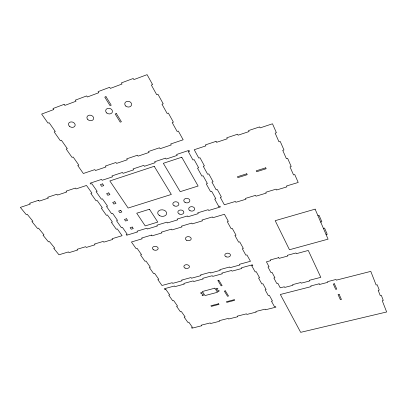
<?xml version="1.0" encoding="UTF-8"?>
<svg xmlns="http://www.w3.org/2000/svg" width="407" height="407" viewBox="0 0 407 407"><rect width="100%" height="100%" fill="white"/><g stroke="black" fill="none" stroke-linecap="round" stroke-linejoin="round"><path stroke-width="0.61" d="M188.37 151.714L189.54 151.323L189.006 150.356L176.638 154.462L177.172 155.403L166.148 159.056L165.603 158.13L154.635 161.772L155.189 162.693L144.388 166.275L143.824 165.364L133.074 168.93L133.649 169.836L123.056 173.346L122.476 172.451L111.94 175.951L112.53 176.836L102.152 180.276L101.547 179.401L90.145 183.186L90.766 184.071L91.84 183.715L97.171 191.326L96.103 191.677L101.363 199.165L102.416 198.825L107.545 206.145L106.497 206.476L111.559 213.69L112.602 213.36L117.537 220.411L116.504 220.731L121.378 227.681L122.405 227.365L127.177 234.173L126.145 234.468L126.689 235.241L137.52 231.97L136.996 231.207L146.871 228.22L147.39 228.993L157.387 225.977L156.878 225.193L166.936 222.156L167.435 222.944L177.62 219.866L177.126 219.073L187.378 215.975L187.861 216.778L198.24 213.644L197.761 212.836L208.206 209.676L208.674 210.49L220.365 206.965L219.897 206.125L218.788 206.461M317.933 215.674L319.083 215.344L321.845 221.764L320.701 222.09M323.423 228.393L324.557 228.078L327.228 234.284L326.099 234.595M165.7 289.168L164.738 289.433L164.27 288.767L174.496 285.984L174.944 286.645L184.239 284.122L183.796 283.455L193.218 280.896L193.651 281.563L203.108 278.999L202.681 278.322L212.266 275.717L212.688 276.399L222.308 273.784L221.891 273.097L231.644 270.446L232.051 271.138L241.844 268.478L241.443 267.781L252.411 264.799L252.808 265.517L251.77 265.802M165.69 289.158L169.704 294.892L168.752 295.146L172.716 300.793L173.662 300.539L177.538 306.074L176.592 306.323L180.428 311.782L181.364 311.538L185.114 316.895L184.183 317.134L187.897 322.42L188.823 322.186L192.46 327.381L191.534 327.599L191.946 328.195L201.704 325.753L201.302 325.162L210.18 322.939L210.577 323.529L219.556 321.281L219.17 320.685L228.19 318.422L228.571 319.022L237.698 316.738L237.327 316.132L246.494 313.833L246.866 314.438L256.14 312.118L255.784 311.503L265.105 309.167L265.461 309.783L275.88 307.173L275.529 306.537L274.542 306.786L271.454 301.236L272.451 300.982L269.312 295.309L268.305 295.563L265.115 289.825L266.127 289.56L262.876 283.694L261.859 283.959L258.557 278.022L259.585 277.747L256.217 271.673L255.184 271.947L251.76 265.786M188.36 151.694L192.969 159.992L194.134 159.61L198.652 167.77L197.497 168.142L201.913 176.094L203.062 175.727L207.402 183.567L206.268 183.923L210.516 191.57L211.645 191.224L215.817 198.758L214.698 199.104L218.793 206.476M64.133 104.355L53.027 108.511L53.739 109.554L41.646 114.077L47.99 123.118L49.125 122.7L55.301 131.522L54.182 131.929L60.267 140.598L61.381 140.201L67.308 148.667L66.204 149.059L72.044 157.382L73.143 157L78.836 165.13L77.747 165.501L83.359 173.499L94.841 169.617L95.462 170.518L105.978 166.972L105.372 166.061L115.959 162.485L116.56 163.4L127.294 159.783L126.704 158.857L137.51 155.204L138.09 156.14L149.043 152.447L148.474 151.501L159.503 147.777L160.063 148.728L171.245 144.958L170.691 143.997L183.165 139.784L178.322 131.049L177.126 131.456L172.197 122.583L173.402 122.166L168.356 113.054L167.14 113.482L161.996 104.223L163.222 103.785L157.957 94.271L156.715 94.724L151.343 85.053L152.594 84.595L147.09 74.659L133.872 79.599L133.231 78.48L121.372 82.921L122.024 84.025L110.353 88.39L109.692 87.291L98.092 91.636L98.764 92.725L87.347 96.993L86.666 95.915L75.315 100.168L76.007 101.231L64.835 105.408L64.133 104.355M105.993 96.683L104.787 97.131L110.032 105.637L111.228 105.199L105.993 96.683M116.361 113.553L115.176 113.98L120.218 122.161L121.398 121.744L116.361 113.553M38.619 200.285L29.604 203.281L30.26 204.105L20.35 207.392L26.19 214.55L27.183 214.224L32.881 221.235L31.894 221.55L37.52 228.454L38.502 228.139L43.997 234.895L43.02 235.2L48.443 241.855L49.415 241.555L54.711 248.067L53.749 248.362L58.984 254.782L68.457 251.918L69.032 252.64L77.63 250.04L77.06 249.313L85.704 246.703L86.269 247.436L95.009 244.795L94.449 244.058L103.236 241.402L103.79 242.145L112.678 239.464L112.134 238.711L122.105 235.699L117.292 228.902L116.27 229.217L111.381 222.334L112.408 222.013L107.412 214.962L106.375 215.288L101.302 208.145L102.345 207.809L97.156 200.488L96.108 200.829L90.832 193.406L91.896 193.06L86.503 185.455L76.038 188.924L75.417 188.07L66.071 191.173L66.702 192.023L57.489 195.075L56.853 194.231L47.675 197.278L48.321 198.117L39.27 201.119L38.619 200.285M216.061 141.361L205.413 144.897L205.922 145.859L194.225 149.735L198.799 158.094L199.969 157.713L204.426 165.873L203.261 166.249L207.656 174.277L208.806 173.911L213.085 181.751L211.94 182.112L216.163 189.83L217.297 189.479L221.413 197.019L220.289 197.364L224.349 204.787L235.409 201.445L235.851 202.279L245.899 199.247L245.467 198.402L255.565 195.35L255.993 196.199L266.219 193.111L265.807 192.257L276.094 189.143L276.501 190.008L286.915 186.864L286.518 185.994L298.209 182.458L294.744 174.562L293.544 174.934L290.018 166.921L291.229 166.544L287.627 158.328L286.406 158.71L282.733 150.371L283.969 149.974L280.214 141.417L278.973 141.819L275.147 133.125L276.399 132.713L272.487 123.789L260.073 127.905L259.615 126.898L248.545 130.576L249.013 131.573L238.105 135.19L237.627 134.198L226.77 137.805L227.259 138.787L216.565 142.333L216.061 141.361M154.228 166.305L109.844 180.952L128.129 208.038L171.337 194.449L154.228 166.305M181.766 157.219L163.329 163.304L180.189 191.666L198.112 186.03L181.766 157.219M102.564 183.893L100.412 184.6L101.602 186.335L103.754 185.628L102.564 183.893M108.761 192.913L106.629 193.61L107.794 195.299L109.926 194.612L108.761 192.913M114.82 201.735L112.703 202.411L113.843 204.065L115.959 203.393L114.82 201.735M120.747 210.358L118.646 211.019L119.76 212.637L121.856 211.981L120.747 210.358M246.779 173.789L237.423 176.735L237.881 177.625L247.227 174.684L246.779 173.789M265.735 167.821L256.217 170.818L256.659 171.723L266.163 168.732L265.735 167.821M149.471 209.249L136.721 213.212L145.207 225.9L157.789 222.08L149.471 209.249M126.536 218.793L124.456 219.439L125.544 221.021L127.625 220.375L126.536 218.793M132.204 227.04L130.138 227.671L131.207 229.217L133.267 228.592L132.204 227.04M151.506 235.098L141.661 238.039L142.175 238.792L131.436 241.992L136.045 248.555L137.047 248.255L141.544 254.68L140.547 254.97L144.989 261.299L145.986 261.014L150.325 267.216L149.338 267.496L153.627 273.606L154.609 273.331L158.801 279.319L157.83 279.589L161.976 285.495L172.217 282.692L172.675 283.358L182.041 280.794L181.593 280.128L191.01 277.549L191.453 278.225L200.982 275.62L200.549 274.939L210.134 272.314L210.556 273L220.258 270.35L219.836 269.658L229.589 266.992L230.001 267.689L239.871 264.988L239.469 264.285L250.463 261.279L246.932 254.909L245.879 255.204L242.297 248.753L243.361 248.458L239.703 241.86L238.634 242.16L234.92 235.475L235.999 235.17L232.209 228.322L231.12 228.637L227.269 221.703L228.363 221.383L224.425 214.28L212.851 217.73L212.393 216.926L201.984 220.034L202.452 220.828L192.19 223.886L191.717 223.097L181.502 226.144L181.985 226.928L171.917 229.93L171.423 229.156L161.396 232.148L161.9 232.916L152.015 235.862L151.506 235.098M315.115 209.152L275.188 220.675L289.463 249.74L328.067 239.158L315.115 209.152M278.764 257.646L270.263 259.956L270.64 260.668L266.412 261.818L269.042 266.753L267.994 267.038L270.96 272.593L271.998 272.314L274.913 277.788L273.875 278.062L276.75 283.445L277.778 283.18L280.25 287.825L284.345 286.767L284.691 287.428L292.918 285.307L292.577 284.641L300.87 282.499L301.2 283.165L309.549 281.013L309.218 280.337L320.802 277.345L308.277 250.447L296.316 253.698L295.96 252.971L287.332 255.316L287.693 256.039L279.131 258.364L278.764 257.646M218.834 280.26L217.831 280.53L221.118 285.862L222.11 285.597L218.834 280.26M214.901 288.166L202.36 291.504L205.001 295.574L217.48 292.282L214.901 288.166M225.341 290.852L224.354 291.112L227.538 296.281L228.52 296.026L225.341 290.852M218.62 303.759L210.918 305.764L211.325 306.385L219.022 304.385L218.62 303.759M234.193 299.715L226.378 301.745L226.775 302.376L234.58 300.351L234.193 299.715M319.119 283.816L310.775 285.963L311.101 286.63L280.342 294.485L300.671 332.341L386.65 311.981L382.244 300.697L383.297 300.442L381.293 295.294L380.235 295.553L378.195 290.328L379.258 290.064L377.197 284.752L376.119 285.022L370.792 271.372L336.294 280.153L335.989 279.477L327.523 281.654L327.833 282.331L319.434 284.488L319.119 283.816M334.371 283.781L333.313 284.05L335.714 289.362L336.762 289.097L334.371 283.781M339.117 294.327L338.08 294.587L340.405 299.735L341.437 299.481L339.117 294.327M174.16 205.815A3.032 2.249 4.4 0 0 178.877 204.268A3.032 2.249 4.4 0 0 174.527 201.938A3.032 2.249 4.4 0 0 174.16 205.815M179.161 213.97A3.002 2.203 3.8 0 0 183.837 212.454A3.002 2.203 3.8 0 0 179.548 210.175A3.002 2.203 3.8 0 0 179.161 213.97M185.088 202.442A3.047 2.274 3.4 0 0 189.85 200.88A3.047 2.274 3.4 0 0 185.511 198.53A3.047 2.274 3.4 0 0 185.088 202.442M189.998 210.673A3.012 2.223 2.9 0 0 194.719 209.142A3.012 2.223 2.9 0 0 190.44 206.842A3.012 2.223 2.9 0 0 189.998 210.673M159.468 215.578A4.497 3.281 5.5 0 0 166.641 213.706A4.497 3.281 5.5 0 0 160.465 209.971A4.497 3.281 5.5 0 0 159.468 215.578M153.607 249.812A2.854 1.984 5.4 0 0 158.145 248.677A2.854 1.984 5.4 0 0 154.202 246.418A2.854 1.984 5.4 0 0 153.607 249.812M186.676 240.313A2.895 2.05 3 0 0 191.204 238.914A2.895 2.05 3 0 0 187.083 236.788A2.895 2.05 3 0 0 186.676 240.313M226.089 256.792A2.834 1.964 -0.1 0 0 230.459 255.235A2.834 1.964 -0.1 0 0 226.328 253.393A2.834 1.964 -0.1 0 0 226.089 256.792M185.068 268.101A2.783 1.893 2.9 0 0 189.413 266.809A2.783 1.893 2.9 0 0 185.45 264.84A2.783 1.893 2.9 0 0 185.068 268.101M201.099 293.345A0.753 0.493 1.8 0 0 202.243 292.954A0.753 0.493 1.8 0 0 201.129 292.491A0.753 0.493 1.8 0 0 201.099 293.345M202.427 295.375A0.748 0.488 1.7 0 0 203.566 294.989A0.748 0.488 1.7 0 0 202.457 294.526A0.748 0.488 1.7 0 0 202.427 295.375M217.984 291.264A0.753 0.499 0.7 0 0 219.144 290.873A0.753 0.499 0.7 0 0 218.035 290.405A0.753 0.499 0.7 0 0 217.984 291.264M216.697 289.209A0.758 0.499 0.8 0 0 217.857 288.812A0.758 0.499 0.8 0 0 216.748 288.344A0.758 0.499 0.8 0 0 216.697 289.209M87.871 119.622A3.424 2.722 16.6 0 0 93.529 119.012A3.424 2.722 16.6 0 0 89.433 115.171A3.424 2.722 16.6 0 0 87.871 119.622M69.48 126.297A3.414 2.661 17.7 0 0 75.071 125.697A3.414 2.661 17.7 0 0 70.93 121.917A3.414 2.661 17.7 0 0 69.48 126.297M106.761 112.983A3.439 2.788 15.1 0 0 112.378 112.017A3.439 2.788 15.1 0 0 108.033 108.333A3.439 2.788 15.1 0 0 106.761 112.983M125.814 106.069A3.46 2.849 13.4 0 0 131.512 105.082A3.46 2.849 13.4 0 0 127.208 101.338A3.46 2.849 13.4 0 0 125.814 106.069"/></g></svg>
